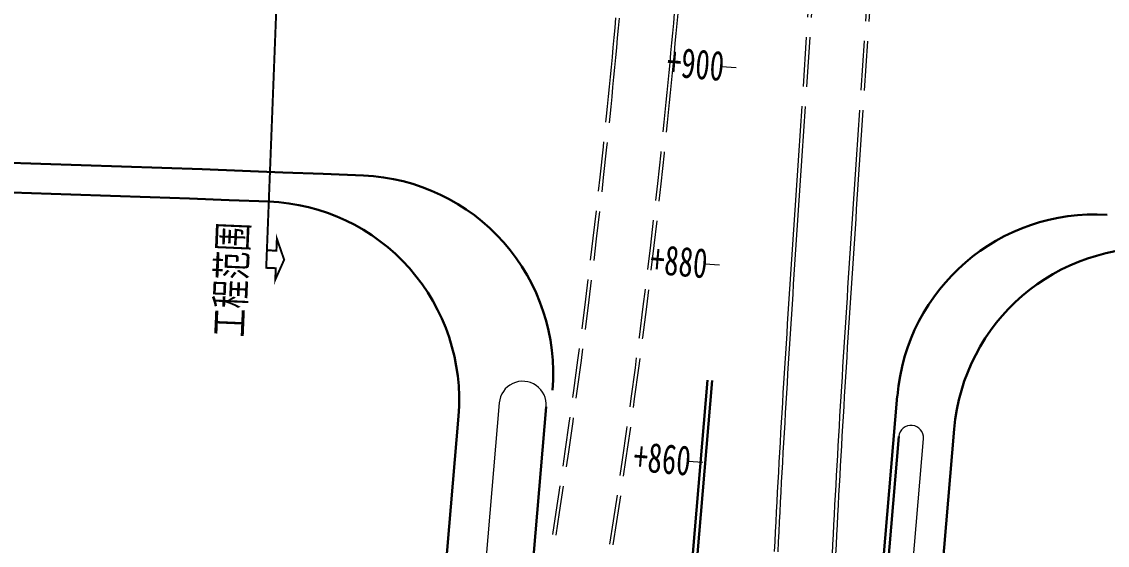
# Model space of a CAD drawing. Extents: x 0 to 531375, y 0 to 4335249.
# Drawn here: x 497975.8 to 498085.5, y 4327422.5 to 4327475.4 of the extents above; entities that cross this region are included whole.
import ezdxf

# ---------------------------------------------------------------- set-up
doc = ezdxf.new("R2010")
doc.units = 0
doc.linetypes.add('DASH', pattern=[0.35, 0.25, -0.1])
for name, color, linetype, lineweight in [('1_道路中线', 7, 'Continuous', 15), ('_平面辅助线', 7, 'Continuous', 15), ('ZHUCIBX', 7, 'Continuous', 15), ('地铁', 4, 'Continuous', 15), ('工程界面', 7, 'Continuous', 15), ('路网', 7, 'Continuous', 15), ('道路偏置线', 3, 'Continuous', 30)]:
    doc.layers.add(name, color=color, linetype=linetype, lineweight=lineweight)
doc.styles.add('EICAD', font='仿宋_GB2312.TTF', dxfattribs={"width": 0.7070000000000001, "height": 3})

# ---------------------------------------------------------------- blocks, each defined once
blk = doc.blocks.new('天津2000地铁')
at = {"layer": '地铁', "linetype": 'DASH', "ltscale": 20}
for p, q in [((50.91133484587771, 224.5591732058674), (57.1278915971634, 317.3157624239102)), ((51.26055152603658, 224.535769995302), (57.4771081887302, 317.2923578899354)), ((56.74824221414747, 224.1680052448064), (62.96479748369893, 316.9245723532513)), ((57.09745889430631, 224.1446020333096), (63.31401407520752, 316.9011678192764)), ((32.36504211678403, 237.4648724244908), (32.45507584762527, 238.4575923029333)), ((32.71359496621881, 237.4330770689994), (32.80366138793761, 238.426157400012)), ((38.19085402955535, 236.9334357790649), (38.28143416449893, 237.9321803571656)), ((38.28143416449893, 237.9321803571656), (38.37086443352746, 238.9295852966607)), ((38.63001970475307, 237.9007454542443), (38.71946595737245, 238.8983286553994)), ((32.27397703041788, 236.4723173920065), (32.36504211678403, 237.4648724244908)), ((32.62249608541606, 236.4401536965743), (32.71359496621881, 237.4330770689994)), ((38.09922409086721, 235.9347241930664), (38.19085402955535, 236.9334357790649)), ((38.44774314580718, 235.9025604985654), (38.53940687899011, 236.9016404235736)), ((38.53940687899011, 236.9016404235736), (38.63001970475307, 237.9007454542443)), ((32.18185827776324, 235.4799303393811), (32.27397703041788, 236.4723173920065)), ((32.53034240962006, 235.4473904212937), (32.62249608541606, 236.4401536965743)), ((38.00652162381448, 234.9360488392413), (38.09922409086721, 235.9347241930664)), ((38.35500575567129, 234.9035089202225), (38.44774314580718, 235.9025604985654)), ((32.08866356493672, 234.4877145215869), (32.18185827776324, 235.4799303393811)), ((32.43711161945248, 234.45479049813), (32.53034240962006, 235.4473904212937)), ((37.91272390348604, 233.9374129818752), (38.00652162381448, 234.9360488392413)), ((38.2611719579436, 233.9044889584183), (38.35500575567129, 234.9035089202225)), ((31.99437060841592, 233.4956732336432), (32.08866356493672, 234.4877145215869)), ((32.34278140508104, 233.4623572267592), (32.43711161945248, 234.45479049813)), ((37.81780821160646, 232.9388199942187), (37.91272390348604, 233.9374129818752)), ((38.16621900827158, 232.9055039873347), (38.2611719579436, 233.9044889584183)), ((31.80240090639563, 231.5121279191226), (31.89895714150043, 232.5038098869845)), ((31.89895714150043, 232.5038098869845), (31.99437060841592, 233.4956732336432)), ((32.1507335389615, 231.4780043223873), (32.24732947326265, 232.4700940214098)), ((32.24732947326265, 232.4700940214098), (32.34278140508104, 233.4623572267592)), ((37.72175183036597, 231.9402732821181), (37.81780821160646, 232.9388199942187)), ((38.0701241621864, 231.9065574165434), (38.16621900827158, 232.9055039873347)), ((31.7046796627692, 230.5206308811903), (31.80240090639563, 231.5121279191226)), ((32.05297133413842, 230.48609168455), (32.1507335389615, 231.4780043223873)), ((37.62453205161728, 230.9417763808742), (37.72175183036597, 231.9402732821181)), ((37.97286468424136, 230.9076527841389), (38.0701241621864, 231.9065574165434)), ((31.60577118041692, 229.5293223634362), (31.7046796627692, 230.5206308811903)), ((31.95402061060304, 229.49435980618), (32.05297133413842, 230.48609168455)), ((37.52612616837722, 229.9433328676969), (37.62453205161728, 230.9417763808742)), ((37.87441783968825, 229.9087936710566), (37.97286468424136, 230.9076527841389)), ((31.50565266667399, 228.5381943825632), (31.60577118041692, 229.5293223634362)), ((31.85385862499243, 228.5028021428734), (31.95402061060304, 229.49435980618)), ((37.42651149333688, 228.9449465461075), (37.52612616837722, 229.9433328676969)), ((37.77476090274286, 228.909983780235), (37.87441783968825, 229.9087936710566)), ((37.32566586259054, 227.9466317063198), (37.42651149333688, 228.9449465461075)), ((37.67387173487805, 227.911238620989), (37.77476090274286, 228.909983780235)), ((50.8444638174842, 223.5613409653306), (50.91133484587771, 224.5591732058674)), ((51.19368102948646, 223.5379456924274), (51.26055152603658, 224.535769995302)), ((56.68138007452944, 223.1703056627885), (56.74824221414747, 224.1680052448064)), ((57.03059728635707, 223.1469103870913), (57.09745889430631, 224.1446020333096)), ((50.77761076000753, 222.5634369086474), (50.8444638174842, 223.5613409653306)), ((51.12682903523091, 222.5400575101375), (51.19368102948646, 223.5379456924274)), ((56.61454478552332, 222.1726669222117), (56.68138007452944, 223.1703056627885)), ((56.96376306033926, 222.1492875181139), (57.03059728635707, 223.1469103870913)), ((50.64404930762248, 220.5674072746187), (50.71079835976708, 221.5654595168307)), ((50.71079835976708, 221.5654595168307), (50.77761076000753, 222.5634369086474)), ((50.99327129818266, 220.5440834378824), (51.06001822830876, 221.5421039303765)), ((51.06001822830876, 221.5421039303765), (51.12682903523091, 222.5400575101375)), ((56.54775901517132, 221.1750875059515), (56.61454478552332, 222.1726669222117)), ((56.89697888313094, 221.151731910184), (56.96376306033926, 222.1492875181139)), ((50.57738630002132, 219.5692786695436), (50.64404930762248, 220.5674072746187)), ((50.92661093891365, 219.5459945201874), (50.99327129818266, 220.5440834378824)), ((56.48104542744113, 220.1775658996776), (56.54775901517132, 221.1750875059515)), ((56.83026741706999, 220.1542420499027), (56.89697888313094, 221.151731910184)), ((50.51083203818416, 218.5710721965879), (50.57738630002132, 219.5692786695436)), ((50.86005984921939, 218.5478356732056), (50.92661093891365, 219.5459945201874)), ((56.41442668251693, 219.1801005955785), (56.48104542744113, 220.1775658996776)), ((56.76365132007049, 219.1568164266646), (56.83026741706999, 220.1542420499027)), ((50.44440922903596, 217.5727863581851), (50.51083203818416, 218.5710721965879)), ((50.79364073259057, 217.5496053984389), (50.86005984921939, 218.5478356732056)), ((56.34792543639196, 218.1826900904998), (56.41442668251693, 219.1801005955785)), ((56.69715324562275, 218.1594535391778), (56.76365132007049, 219.1568164266646)), ((50.37814058456571, 216.574419664219), (50.44440922903596, 217.5727863581851)), ((50.72737629740733, 216.5513022067025), (50.79364073259057, 217.5496053984389)), ((56.21536604716675, 216.1880275076255), (56.2815643416834, 217.1853328887373)), ((56.2815643416834, 217.1853328887373), (56.34792543639196, 218.1826900904998)), ((56.56460175703979, 216.1649100044742), (56.63079584290972, 217.1621518936008)), ((56.63079584290972, 217.1621518936008), (56.69715324562275, 218.1594535391778)), ((50.31204882252496, 215.575970637612), (50.37814058456571, 216.574419664219)), ((50.66128925699739, 215.5529246199876), (50.72737629740733, 216.5513022067025)), ((56.14935319812502, 215.1907724719495), (56.21536604716675, 216.1880275076255)), ((56.49859362893039, 215.1677263984457), (56.56460175703979, 216.1649100044742)), ((50.24615666613681, 214.5774378096685), (50.31204882252496, 215.575970637612)), ((50.59540232969448, 214.554471171461), (50.66128925699739, 215.5529246199876)), ((56.08354843640701, 214.193566320464), (56.14935319812502, 215.1907724719495)), ((56.43279409554088, 214.17059961427), (56.49859362893039, 215.1677263984457)), ((50.1804868443869, 213.5788197293877), (50.24615666613681, 214.5774378096685)), ((50.52973823907087, 213.5559404101223), (50.59540232969448, 214.554471171461)), ((56.01797440054361, 213.1964076068253), (56.08354843640701, 214.193566320464)), ((56.36722578998888, 213.1735282056034), (56.43279409554088, 214.17059961427)), ((50.11506209202344, 212.5801149588078), (50.1804868443869, 213.5788197293877)), ((50.46431971399579, 212.5573308970779), (50.52973823907087, 213.5559404101223)), ((55.95265372568974, 212.199294898659), (56.01797440054361, 213.1964076068253)), ((56.30191134155029, 212.1765107428655), (56.36722578998888, 213.1735282056034)), ((50.04990514967357, 211.5813220757991), (50.11506209202344, 212.5801149588078)), ((50.39916948857717, 211.558641212061), (50.46431971399579, 212.5573308970779)), ((55.88760904408991, 211.2022267831489), (55.95265372568974, 212.199294898659)), ((56.23687337589217, 211.1795458095148), (56.30191134155029, 212.1765107428655)), ((49.92048568784958, 209.5834663826972), (49.98503876407631, 210.5824396777898)), ((49.98503876407631, 210.5824396777898), (50.04990514967357, 211.5813220757991)), ((50.26976490073138, 209.5610157381743), (50.33431030245265, 210.5598699534312)), ((50.33431030245265, 210.5598699534312), (50.39916948857717, 211.558641212061)), ((55.82286298472901, 210.2052018633112), (55.88760904408991, 211.2022267831489)), ((56.17213451501448, 210.1826320132241), (56.23687337589217, 211.1795458095148)), ((49.85626868001418, 208.5844008279964), (49.92048568784958, 209.5834663826972)), ((50.20555603428511, 208.5620772046968), (50.26976490073138, 209.5610157381743)), ((55.75843817368149, 209.2082187663764), (55.82286298472901, 210.2052018633112)), ((56.10771737730829, 209.1857679784298), (56.17213451501448, 210.1826320132241)), ((49.79241050564451, 207.5852416763082), (49.85626868001418, 208.5844008279964)), ((50.14170645951526, 207.5630530165508), (50.20555603428511, 208.5620772046968)), ((55.69435723411152, 208.2112761382013), (55.75843817368149, 209.2082187663764)), ((56.04364457802148, 208.1889523528516), (56.10771737730829, 209.1857679784298)), ((49.728933936276, 206.5859876126051), (49.79241050564451, 207.5852416763082)), ((50.07823893870228, 206.5639418587088), (50.14170645951526, 207.5630530165508)), ((55.63064278644742, 207.2143726488576), (55.69435723411152, 208.2112761382013)), ((55.97993872873486, 207.1921838074922), (56.04364457802148, 208.1889523528516)), ((49.66586174973054, 205.5866373497993), (49.728933936276, 206.5859876126051)), ((50.01517624000553, 205.5647424440831), (50.07823893870228, 206.5639418587088)), ((55.50440383475507, 205.2206778964028), (55.56731744832359, 206.2175069944933)), ((55.56731744832359, 206.2175069944933), (55.63064278644742, 207.2143726488576)), ((55.85371831100201, 205.1987827671692), (55.91662243800238, 206.1954610385001)), ((55.91662243800238, 206.1954610385001), (55.97993872873486, 207.1921838074922)), ((49.60321673040744, 204.5871896259487), (49.66586174973054, 205.5866373497993)), ((49.95254113757984, 204.5654535135254), (50.01517624000553, 205.5647424440831)), ((55.44192455819575, 204.223884104751), (55.50440383475507, 205.2206778964028)), ((55.79124895000132, 204.2021477455273), (55.85371831100201, 205.1987827671692)), ((49.54102166934172, 203.5876432107762), (49.60321673040744, 204.5871896259487)), ((49.89035641151713, 203.5660738358274), (49.95254113757984, 204.5654535135254)), ((55.37990222871304, 203.2271243985742), (55.44192455819575, 204.223884104751)), ((55.72923695418285, 203.2055547535419), (55.79124895000132, 204.2021477455273)), ((49.47929936408764, 202.5879969038069), (49.54102166934172, 203.5876432107762)), ((49.82864484807942, 202.5666022114456), (49.89035641151713, 203.5660738358274)), ((55.31835945375497, 202.2303975895047), (55.37990222871304, 203.2271243985742)), ((55.66770491958597, 202.2090026009828), (55.72923695418285, 203.2055547535419)), ((49.41807261895156, 201.5882495362312), (49.47929936408764, 202.5879969038069)), ((49.76742923958227, 201.5670374725014), (49.82864484807942, 202.5666022114456)), ((55.25731883855769, 201.2337025199085), (55.31835945375497, 202.2303975895047)), ((55.60667543963064, 201.2124901339412), (55.66770491958597, 202.2090026009828)), ((49.35736424505011, 200.588399973698), (49.41807261895156, 201.5882495362312)), ((49.70673238468589, 200.5673784855753), (49.76742923958227, 201.5670374725014)), ((55.19680298608728, 200.237038067542), (55.25731883855769, 201.2337025199085)), ((55.54617110471008, 200.2160162292421), (55.60667543963064, 201.2124901339412)), ((49.23759388912003, 198.5883899070322), (49.29719706013566, 199.588447118178)), ((49.29719706013566, 199.588447118178), (49.35736424505011, 200.588399973698)), ((49.58698616165202, 198.5677734110504), (49.64657708827871, 199.5676241517067)), ((49.64657708827871, 199.5676241517067), (49.70673238468589, 200.5673784855753)), ((55.13683449692326, 199.2404031455517), (55.19680298608728, 200.237038067542)), ((55.48621450253995, 199.2195798009634), (55.54617110471008, 200.2160162292421)), ((49.1785775636672, 197.5882273167371), (49.23759388912003, 198.5883899070322)), ((49.52798242232529, 197.567825240083), (49.58698616165202, 198.5677734110504)), ((55.0774359696079, 198.243796704337), (55.13683449692326, 199.2404031455517)), ((55.4268282180419, 198.2231798004359), (55.48621450253995, 199.2195798009634)), ((49.12017092254246, 196.5879583638161), (49.1785775636672, 197.5882273167371)), ((49.46958869451191, 196.5677786553278), (49.52798242232529, 197.567825240083)), ((55.0186300004716, 197.247217733413), (55.0774359696079, 198.243796704337)), ((55.36803483351832, 197.2268152181059), (55.4268282180419, 198.2231798004359)), ((49.06239681137958, 195.5875821076333), (49.12017092254246, 196.5879583638161)), ((49.41182780865347, 195.5676327180117), (49.46958869451191, 196.5677786553278)), ((54.96043918380746, 196.2506652632728), (55.0186300004716, 197.247217733413)), ((55.30985692859395, 196.2304850835353), (55.36803483351832, 197.2268152181059)), ((49.00527808303014, 194.5870976485312), (49.06239681137958, 195.5875821076333)), ((49.35472260188543, 194.567386528477), (49.41182780865347, 195.5676327180117)), ((54.84599337499822, 194.2576361503452), (54.90288611192955, 195.2541383635253)), ((54.90288611192955, 195.2541383635253), (54.96043918380746, 196.2506652632728)), ((55.19543786352732, 194.2379244929179), (55.25231708044885, 195.2341884700581)), ((55.25231708044885, 195.2341884700581), (55.30985692859395, 196.2304850835353)), ((48.94883759733057, 193.5865041324868), (49.00527808303014, 194.5870976485312)), ((49.29829591786256, 193.567039235495), (49.35472260188543, 194.567386528477)), ((54.789783561253, 193.2611577836796), (54.84599337499822, 194.2576361503452)), ((55.13924184982897, 193.2416923129931), (55.19543786352732, 194.2379244929179)), ((48.89309822133509, 192.5858007539063), (48.94883759733057, 193.5865041324868)), ((49.24257060670061, 192.5665900306776), (49.29829591786256, 193.567039235495)), ((54.73427925707074, 192.2647024691105), (54.789783561253, 193.2611577836796)), ((55.08375160890864, 192.2454911367968), (55.13924184982897, 193.2416923129931)), ((48.83808282919926, 191.5849867518991), (48.89309822133509, 192.5858007539063)), ((49.18756952532567, 191.5660381577909), (49.24257060670061, 192.5665900306776)), ((54.67950304673285, 191.2682694615796), (54.73427925707074, 192.2647024691105)), ((55.02898970781825, 191.2493202202022), (55.08375160890864, 192.2454911367968)), ((48.78381430217996, 190.5840614177286), (48.83808282919926, 191.5849867518991)), ((49.13331553706666, 190.5653829053044), (49.18756952532567, 191.5660381577909)), ((54.62547751289093, 190.2718580653891), (54.67950304673285, 191.2682694615796)), ((54.97497871116503, 190.2531788684427), (55.02898970781825, 191.2493202202022)), ((48.73031552881002, 189.5830240910873), (48.78381430217996, 190.5840614177286)), ((49.07983151212102, 189.5646236175671), (49.13331553706666, 190.5653829053044)), ((54.57222523592645, 189.2754676351323), (54.62547751289093, 190.2718580653891)), ((54.92174118105322, 189.2570664361119), (54.97497871116503, 190.2531788684427)), ((48.67760940478183, 188.5818741675466), (48.73031552881002, 189.5830240910873)), ((49.02714032708901, 188.563759688288), (49.07983151212102, 189.5646236175671)), ((54.51976879470748, 188.2790975784883), (54.57222523592645, 189.2754676351323)), ((54.86929967725882, 188.2609823327511), (54.92174118105322, 189.2570664361119)), ((48.57466672320152, 186.5792343746871), (48.62571883288911, 187.5806110939011)), ((48.62571883288911, 187.5806110939011), (48.67760940478183, 188.5818741675466)), ((48.92422801675275, 186.5617157546803), (48.97526486526476, 187.5627905651927)), ((48.97526486526476, 187.5627905651927), (49.02714032708901, 188.563759688288)), ((54.46813076589023, 187.2827473571524), (54.51976879470748, 188.2790975784883)), ((54.81767675705486, 187.2649260209873), (54.86929967725882, 188.2609823327511)), ((48.52447599289007, 185.5777435703203), (48.57466672320152, 186.5792343746871)), ((48.87405267806025, 185.5605348180979), (48.92422801675275, 186.5617157546803)), ((54.41733372432645, 186.2864164896309), (54.46813076589023, 187.2827473571524)), ((54.76689497526968, 186.2688970183953), (54.81767675705486, 187.2649260209873)), ((48.47516956622712, 184.5761383026838), (48.52447599289007, 185.5777435703203)), ((48.82476175238844, 184.5592473763972), (48.87405267806025, 185.5605348180979)), ((54.36740024306345, 185.2901045493781), (54.41733372432645, 186.2864164896309)), ((54.71697688417044, 185.2728949021548), (54.76689497526968, 186.2688970183953)), ((54.3183528931113, 184.2938111713156), (54.36740024306345, 185.2901045493781)), ((54.66794503381243, 184.2769193043932), (54.71697688417044, 185.2728949021548))]:
    blk.add_line(p, q, dxfattribs=at)
for centre, radius, start, end in [((-761.2788076586063, 309.118139773883), 796.8690784140857, 350.6291042901011, 354.1962919755532), ((-761.2822765413404, 309.1186029371808), 797.2225763513567, 350.6290963834737, 354.1962840689249), ((-761.3366806803496, 309.1258669939183), 802.7774361722895, 350.6289728110175, 354.1961604964708), ((-761.3401360128315, 309.1263283544046), 803.1309204466377, 350.6289649899869, 354.1961526754399)]:
    blk.add_arc(centre, radius, start, end, dxfattribs=at)

msp = doc.modelspace()

# ---------------------------------------------------------------- linework, layer by layer
at = {"layer": '1_道路中线', "color": 3, "linetype": 'Continuous', "extrusion": (-0.08430038206289742, -0.9964403873709906, 0)}
for points, elevation in [([(131467.6990070984, 0), (131466.1990070984, 0)], -4354052.212997267), ([(131467.6990070968, 0), (131466.1990070968, 0)], -4354032.212997267), ([(131467.6990070951, 0), (131466.1990070951, 0)], -4354012.212997267)]:
    msp.add_lwpolyline(points, dxfattribs=dict(at, elevation=elevation))
at = {"layer": '_平面辅助线', "color": 3, "ltscale": 5}
for points in [[(498024.0538147663, 4327436.87714224), (498011.0251818334, 4327282.877175512)], [(498060.6386493644, 4327359.233446272), (498066.9007514232, 4327433.252225808)]]:
    msp.add_lwpolyline(points, dxfattribs=at)
for centre, radius, start, end in [((498026.4203606862, 4327436.676928833), 2.374999999943592, 355.1642046638718, 175.1642046864964), ((498065.6552009389, 4327433.357601285), 1.24999999991086, 355.1642047020495, 175.1642046592878)]:
    msp.add_arc(centre, radius, start, end, dxfattribs=at)
at = {"layer": 'ZHUCIBX', "color": 7}
msp.add_lwpolyline([(498019.9259218746, 4327435.53433466, 0.4276119052231703), (498000.7743660209, 4327457.205257947)], format="xyb", dxfattribs=at)
at = {"layer": '工程界面', "color": 7, "const_width": 0.2}
for points in [[(498002.1687377975, 4327493.056703313), (498000.5140006526, 4327450.510863668)], [(498001.4745448035, 4327450.473505183), (498000.5134857421, 4327450.510883694), (498000.5822892732, 4327452.279928415), (498001.5433483346, 4327452.242549904), (498001.5900951028, 4327453.444481296), (498002.3242471976, 4327451.326318021), (498001.4296025819, 4327449.317971481), (498001.4745448035, 4327450.473505183)]]:
    msp.add_lwpolyline(points, dxfattribs=at)
at = {"layer": '路网', "color": 7}
msp.add_lwpolyline([(498019.9259218746, 4327435.53433466, 0.4276119052231703), (498000.7743660209, 4327457.205257947)], format="xyb", dxfattribs=at)
at = {"layer": '道路偏置线', "color": 5}
for points in [[(498008.8559331386, 4327483.913909313, 0.0383072826146902), (497486.880925577, 4327465.272899068)], [(498010.3347946223, 4327459.822498638, 0.03850808105405001), (497489.5702999954, 4327441.424057058)], [(498029.4305806463, 4327438.153846728, 0.4267871848122289), (498010.3347946254, 4327459.822498711)], [(498085.4616109577, 4327455.85467404, 0.4082126754079267), (498064.2562942881, 4327437.581460131)]]:
    msp.add_lwpolyline(points, format="xyb", dxfattribs=at)
at = {"layer": '道路偏置线', "color": 1}
for points in [[(498000.7743660319, 4327457.205257947, 0.0378096413718454), (497489.9064717977, 4327438.442951806)], [(498019.9259218746, 4327435.53433466, 0.4276119052231703), (498000.7743660209, 4327457.205257947)], [(498091.2324712071, 4327452.474180598, 0.4087275751928763), (498069.9919265917, 4327434.203250941)]]:
    msp.add_lwpolyline(points, format="xyb", dxfattribs=at)
at = {"layer": '道路偏置线', "color": 40}
for points in [[(497977.899203888, 4326645.180632234), (498045.0713045867, 4327439.162727347)], [(497978.397424082, 4326645.138482044), (498045.5695247804, 4327439.120577157)]]:
    msp.add_lwpolyline(points, dxfattribs=at)
at = {"layer": '道路偏置线', "color": 5}
msp.add_lwpolyline([(498057.6493282022, 4327359.486347418), (498064.2527820435, 4327437.539944988)], dxfattribs=at)
at = {"layer": '道路偏置线', "color": 1}
for points in [[(498013.7491347651, 4327258.728491561), (498028.7869066064, 4327436.476715425)], [(498007.4005411586, 4327287.482868066), (498019.9259288729, 4327435.534417383)], [(498057.2225627157, 4327283.267874825), (498069.9919265916, 4327434.203250941)], [(498058.147548396, 4327359.444197226), (498064.4096504548, 4327433.462976763)]]:
    msp.add_lwpolyline(points, dxfattribs=at)

# ---------------------------------------------------------------- block references
at = {"layer": '地铁', "color": 1}
msp.add_blockref('天津2000地铁', (498003.3843082828, 4327237.285216006), dxfattribs=at)

# ---------------------------------------------------------------- texts
at = {"layer": '1_道路中线', "color": 3, "linetype": 'Continuous', "char_height": 3, "width": 7.073821621621621, "attachment_point": 1, "rotation": 355.16420467614836, "style": 'EICAD'}
for s, insert in [('\\f仿宋_GB2312|b0|i0|c134|p49;\\W0.7070000000;\\T1.0000000000;\\o\\l+900', (498041.1329743606, 4327472.855204546)), ('\\f仿宋_GB2312|b0|i0|c134|p49;\\W0.7070000000;\\T1.0000000000;\\o\\l+880', (498039.4469667178, 4327452.926396799)), ('\\f仿宋_GB2312|b0|i0|c134|p49;\\W0.7070000000;\\T1.0000000000;\\o\\l+860', (498037.7609590749, 4327432.997589052))]:
    msp.add_mtext(s, dxfattribs=dict(at, insert=insert))
at = {"layer": '工程界面', "color": 1, "style": 'EICAD', "width": 0.7070000000000001}
msp.add_text('工程范围', height=3, rotation=87.55641594387993, dxfattribs=at).set_placement((497998.2242535505, 4327443.460145094))

doc.saveas('drawing.dxf')
